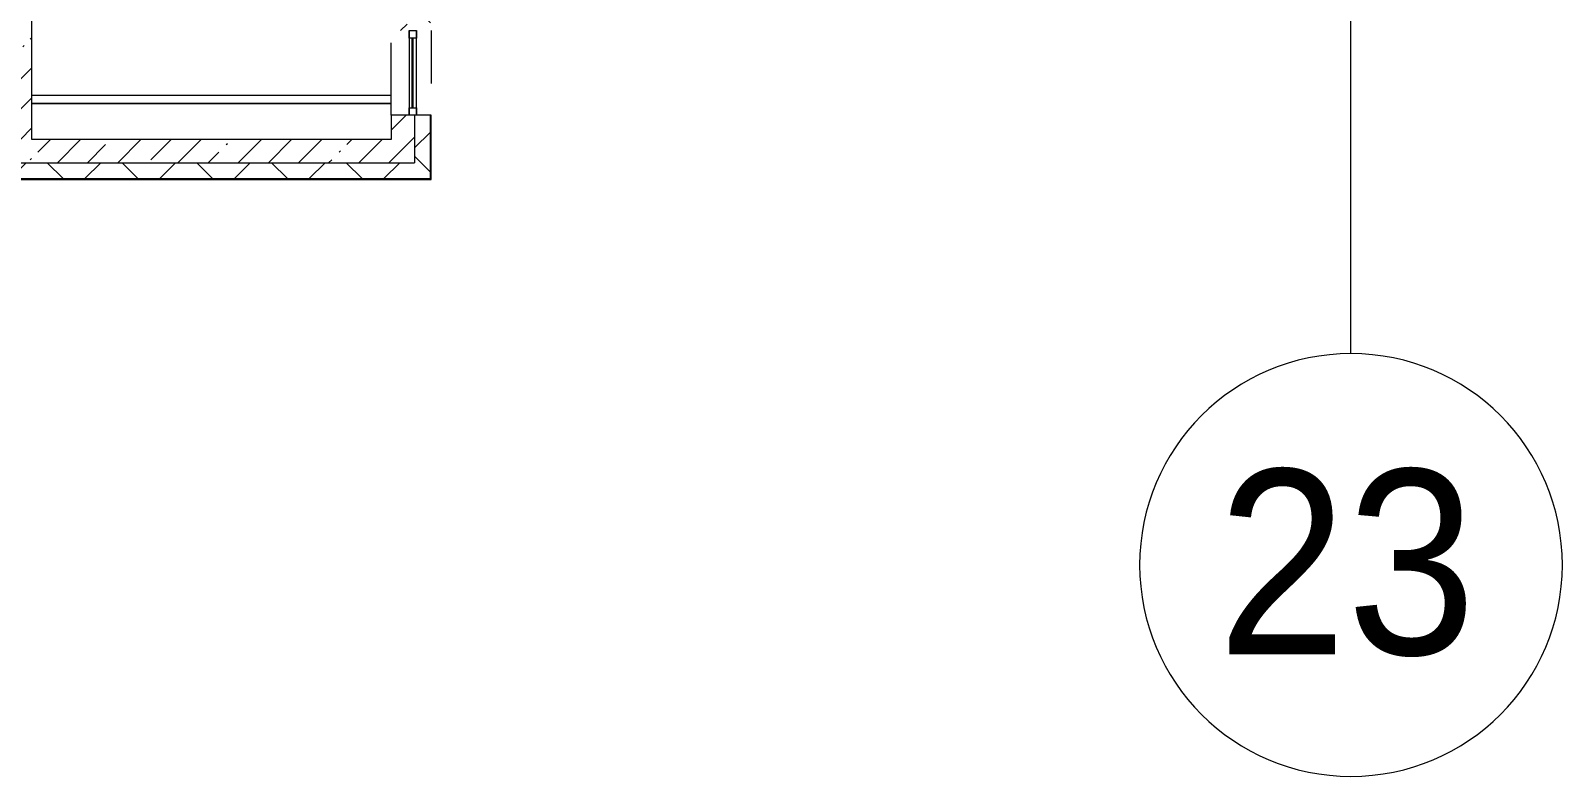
# Model space of a CAD drawing. Header units: millimetres. Extents: x 81382 to 274816, y -8553 to 29000.
# Drawn here: x 219874 to 234366, y -5906 to 1150 of the extents above; entities that cross this region are included whole.
import ezdxf

# ---------------------------------------------------------------- set-up
doc = ezdxf.new("R2010")
doc.units = ezdxf.units.MM
doc.linetypes.add('200_ШТРИХ__ш1_п0_6_', pattern=[800, 500, -300])
for name, color, linetype, lineweight in [('A-DETL-MBND-1', 7, '200_ШТРИХ__ш1_п0_6_', 9), ('A-GLAZ-3', 7, 'Continuous', 5), ('A-WALL', 7, 'Continuous', 9), ('A-WALL-2', 7, 'Continuous', 5), ('I-WALL-2', 7, 'Continuous', 5), ('Оси', 7, 'Continuous', 9), ('Оси-1', 7, 'Continuous', 20)]:
    doc.layers.add(name, color=color, linetype=linetype, lineweight=lineweight)
doc.styles.add('Arial_1', font='arial.ttf', dxfattribs={"width": 0.9, "height": 1750})
pattern_1 = [(45, (147806.5, 0), (-353.5534, 353.5534), []), (135, (147806.5, 0), (-353.5534, -353.5534), [])]
pattern_2 = [(45, (147806.5, 0), (-285.1231, 285.1231), []), (45, (148091.6, 0), (-285.1231, 285.1231), [504.031, -100.806, 16.764, -84.042])]

# ---------------------------------------------------------------- blocks, each defined once
blk = doc.blocks.new('120_Окно_СКБ_1Ст - 120_Окно_СКБ_1Ст 800х2500 EI30-23532001-3_6_3_птичка')
at = {"layer": 'A-GLAZ-3'}
for p, q in [((-400, -127), (-400, -57)), ((-400, -57), (-330, -57)), ((400, -57), (-400, -57)), ((-330, -127), (-400, -127)), ((-400, -127), (400, -127)), ((-330, -57), (-330, -127)), ((330, -87), (-330, -87)), ((330, -97), (-330, -97)), ((330, -127), (330, -57)), ((330, -57), (400, -57)), ((400, -127), (330, -127)), ((400, -57), (400, -127))]:
    blk.add_line(p, q, dxfattribs=at)
blk = doc.blocks.new('Зашивка приборов отопления38 - Зашивка приборов отопления-33325280-3_6_3_птичка')
at = {"layer": 'A-WALL-2'}
for p, q in [((120705, 18041), (120705, 17931)), ((120705, 17931), (124105, 17931)), ((124105, 17931), (120705, 17931)), ((120705, 17931), (120705, 17856)), ((120705, 17856), (124105, 17856))]:
    blk.add_line(p, q, dxfattribs=at)
blk = doc.blocks.new('Ось сетки - D8-29747960-3_6_3_птичка')
at = {"layer": 'Оси-1'}
for start, end in [(360, 180), (180, 360)]:
    blk.add_arc((0, 0), 4, start, end, dxfattribs=at)

msp = doc.modelspace()

# ---------------------------------------------------------------- hatches: boundary and pattern name
at = {"layer": 'A-WALL-2'}
h = msp.add_hatch(dxfattribs=at)
h.set_pattern_fill('FP_67', color=256, style=0, pattern_type=2)
h.set_pattern_definition(pattern_1)
h.paths.add_polyline_path([(223506.5, -250), (223656.5, -250), (223656.5, 350), (223506.5, 350), (223506.5, -100)])
h.paths.add_polyline_path([(223656.5, 1150), (223656.5, 3320), (223506.5, 3320), (223506.5, 1150)])
h = msp.add_hatch(dxfattribs=at)
h.set_pattern_fill('FP_67', color=256, style=0, pattern_type=2)
h.set_pattern_definition(pattern_1)
h.paths.add_polyline_path([(219366.5, -250), (223506.5, -250), (223506.5, -100), (219366.5, -100)])
h.paths.add_polyline_path([(218154.2, -250), (218466.5, -250), (218466.5, -100), (214866.5, -100), (214866.5, -250)])
h.paths.add_polyline_path([(205616.5, -250), (205616.5, -100), (204433.6, -100), (204433.6, -250), (205339.5, -250)])
h.paths.add_polyline_path([(211516.5, -250), (212066.5, -250), (212066.5, -100), (211516.5, -100)])
h.paths.add_polyline_path([(209416.5, -250), (209416.5, -100), (208716.5, -100), (208716.5, -250), (209000.8, -250)])
h.paths.add_polyline_path([(213216.5, -250), (213966.5, -250), (213966.5, -100), (212966.5, -100), (212966.5, -250)])
at = {"layer": 'I-WALL-2'}
h = msp.add_hatch(dxfattribs=at)
h.set_pattern_fill('FP_63', color=256, style=0, pattern_type=2)
h.set_pattern_definition(pattern_2)
h.paths.add_polyline_path([(223286.5, 120), (223506.5, 120), (223506.5, 350), (223286.5, 350), (223286.5, 140.2)])
h.paths.add_polyline_path([(223286.5, 1150), (223506.5, 1150), (223506.5, 3550), (223286.5, 3550), (223286.5, 2326.7)])
h.paths.add_polyline_path([(223469.7, 4050), (223506.5, 4050), (223506.5, 7900), (223286.5, 7900), (223286.5, 4050)])
h = msp.add_hatch(dxfattribs=at)
h.set_pattern_fill('FP_63', color=256, style=0, pattern_type=2)
h.set_pattern_definition(pattern_2)
h.paths.add_polyline_path([(219666.5, 120), (219886.5, 120), (219886.5, 7680), (219666.5, 7680), (219666.5, 140.2)])
h = msp.add_hatch(dxfattribs=at)
h.set_pattern_fill('FP_63', color=256, style=0, pattern_type=2)
h.set_pattern_definition(pattern_2)
h.paths.add_polyline_path([(219666.5, -100), (223506.5, -100), (223506.5, 120), (219666.5, 120)])

# ---------------------------------------------------------------- linework, layer by layer
at = {"layer": 'A-DETL-MBND-1'}
for p, q in [((223286.5, 535), (223286.5, 1150)), ((223664.5, 1150), (223664.5, 350))]:
    msp.add_line(p, q, dxfattribs=at)
at = {"layer": 'A-WALL'}
for p, q in [((223506.5, 350), (223506.5, 120)), ((223656.5, -250), (223656.5, 350)), ((223659.5, -253), (223659.5, 350)), ((219366.5, -100), (223506.5, -100)), ((219366.5, -250), (223656.5, -250)), ((219366.5, -253), (223659.5, -253))]:
    msp.add_line(p, q, dxfattribs=at)
at = {"layer": 'A-WALL-2'}
for p, q in [((223664.5, 350), (223506.5, 350)), ((223664.5, -258), (223664.5, 350)), ((223506.5, 120), (223506.5, -100)), ((212066.5, -258), (223664.5, -258))]:
    msp.add_line(p, q, dxfattribs=at)
at = {"layer": 'I-WALL-2'}
for p, q in [((219886.5, 120), (219886.5, 7680)), ((223506.5, 350), (223286.5, 350)), ((223286.5, 350), (223286.5, 120)), ((223286.5, 120), (219886.5, 120))]:
    msp.add_line(p, q, dxfattribs=at)
at = {"layer": 'Оси'}
msp.add_line((232366.5, -1906.3), (232366.5, 9979), dxfattribs=at)

# ---------------------------------------------------------------- block references
at = {"layer": 'A-GLAZ-3', "rotation": 270}
msp.add_blockref('120_Окно_СКБ_1Ст - 120_Окно_СКБ_1Ст 800х2500 EI30-23532001-3_6_3_птичка', (223581.5, 750), dxfattribs=at)
at = {"layer": 'A-WALL-2', "rotation": 180}
msp.add_blockref('Зашивка приборов отопления38 - Зашивка приборов отопления-33325280-3_6_3_птичка', (343991.2, 18391.2), dxfattribs=at)
at = {"layer": 'Оси-1', "xscale": 499.9999999999995, "yscale": 499.9999999999995, "zscale": 499.9999999999995}
msp.add_blockref('Ось сетки - D8-29747960-3_6_3_птичка', (232366.5, -3906.3), dxfattribs=at)

# ---------------------------------------------------------------- texts
at = {"layer": 'Оси', "insert": (231103.4, -3003), "char_height": 1750, "width": 3030.379, "attachment_point": 1, "style": 'Arial_1'}
msp.add_mtext('23', dxfattribs=at)

doc.saveas('drawing.dxf')
